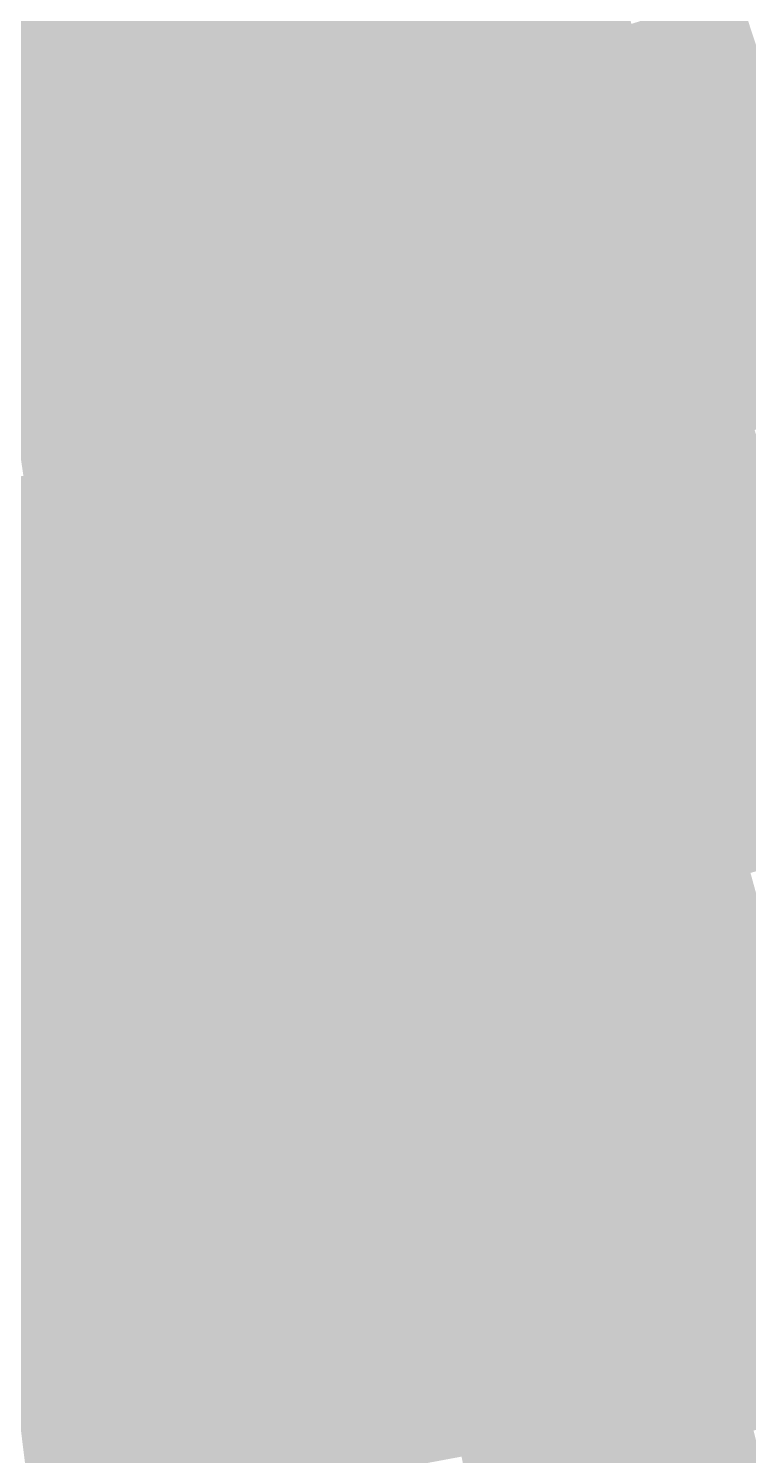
# Model space of a CAD drawing. Header units: inches. Extents: x -266 to 784, y -170 to 213.
# Drawn here: x 18.62 to 37.29, y -150.03 to -113.04 of the extents above; entities that cross this region are included whole.
import ezdxf

# ---------------------------------------------------------------- set-up
doc = ezdxf.new("R2010")
doc.units = ezdxf.units.IN
doc.header["$MEASUREMENT"] = 0

msp = doc.modelspace()

# ---------------------------------------------------------------- linework, layer by layer
at = {"color": 191, "true_color": 0xca74ea}
msp.add_solid([(27.942721, -111.553594), (28.185701, -112.523625), (25.196643, -112.205745), (25.415744, -113.181447)], dxfattribs=at)
at = {"color": 191, "true_color": 0xc876ee}
msp.add_solid([(22.240297, -111.809522), (22.435387, -112.790307), (19.489655, -112.321651), (19.660617, -113.306929)], dxfattribs=at)
at = {"color": 213, "true_color": 0xc972e5}
msp.add_solid([(30.93868, -111.798024), (31.205393, -112.7618), (28.185701, -112.523625), (28.428681, -113.493657)], dxfattribs=at)
at = {"color": 213, "true_color": 0xc870e1}
msp.add_solid([(33.963307, -111.962019), (34.253592, -112.91896), (31.205393, -112.7618), (31.472105, -113.725576)], dxfattribs=at)
at = {"color": 213, "true_color": 0xc66edd}
msp.add_solid([(37.014445, -112.044325), (37.328127, -112.993853), (34.253592, -112.91896), (34.543877, -113.8759)], dxfattribs=at)
at = {"color": 191, "true_color": 0xc576ee}
msp.add_solid([(19.489655, -112.321651), (19.660617, -113.306929), (16.727274, -112.766122), (16.874005, -113.755299)], dxfattribs=at)
at = {"color": 191, "true_color": 0xc774ea}
msp.add_solid([(25.196643, -112.205745), (25.415744, -113.181447), (22.435387, -112.790307), (22.630477, -113.771093)], dxfattribs=at)
at = {"color": 191, "true_color": 0xc474ea}
msp.add_solid([(22.435387, -112.790307), (22.630477, -113.771093), (19.660617, -113.306929), (19.831579, -114.292207)], dxfattribs=at)
at = {"color": 213, "true_color": 0xc672e5}
msp.add_solid([(28.185701, -112.523625), (28.428681, -113.493657), (25.415744, -113.181447), (25.634845, -114.157149)], dxfattribs=at)
at = {"color": 213, "true_color": 0xc570e1}
msp.add_solid([(31.205393, -112.7618), (31.472105, -113.725576), (28.428681, -113.493657), (28.671661, -114.463688)], dxfattribs=at)
at = {"color": 213, "true_color": 0xc372e5}
msp.add_solid([(25.415744, -113.181447), (25.634845, -114.157149), (22.630477, -113.771093), (22.825568, -114.751878)], dxfattribs=at)
at = {"color": 213, "true_color": 0xc46edd}
msp.add_solid([(34.253592, -112.91896), (34.543877, -113.8759), (31.472105, -113.725576), (31.738818, -114.689352)], dxfattribs=at)
at = {"color": 213, "true_color": 0xc26cd9}
msp.add_solid([(37.328127, -112.993853), (37.641809, -113.943382), (34.543877, -113.8759), (34.834161, -114.83284)], dxfattribs=at)
at = {"color": 191, "true_color": 0xc174ea}
msp.add_solid([(19.660617, -113.306929), (19.831579, -114.292207), (16.874005, -113.755299), (17.020735, -114.744475)], dxfattribs=at)
at = {"color": 213, "true_color": 0xc270e1}
msp.add_solid([(28.428681, -113.493657), (28.671661, -114.463688), (25.634845, -114.157149), (25.853946, -115.132851)], dxfattribs=at)
at = {"color": 191, "true_color": 0xc072e5}
msp.add_solid([(22.630477, -113.771093), (22.825568, -114.751878), (19.831579, -114.292207), (20.002541, -115.277484)], dxfattribs=at)
at = {"color": 213, "true_color": 0xc16edd}
msp.add_solid([(31.472105, -113.725576), (31.738818, -114.689352), (28.671661, -114.463688), (28.914641, -115.433719)], dxfattribs=at)
at = {"color": 213, "true_color": 0xc06cd9}
msp.add_solid([(34.543877, -113.8759), (34.834161, -114.83284), (31.738818, -114.689352), (32.005531, -115.653128)], dxfattribs=at)
at = {"color": 191, "true_color": 0xbe72e5}
msp.add_solid([(19.831579, -114.292207), (20.002541, -115.277484), (17.020735, -114.744475), (17.167465, -115.733652)], dxfattribs=at)
at = {"color": 213, "true_color": 0xc070e1}
msp.add_solid([(25.634845, -114.157149), (25.853946, -115.132851), (22.825568, -114.751878), (23.020658, -115.732663)], dxfattribs=at)
at = {"color": 203, "true_color": 0xbf6ad4}
msp.add_solid([(37.641809, -113.943382), (37.955491, -114.89291), (34.834161, -114.83284), (35.124446, -115.789781)], dxfattribs=at)
at = {"color": 203, "true_color": 0xbf6edd}
msp.add_solid([(28.671661, -114.463688), (28.914641, -115.433719), (25.853946, -115.132851), (26.073048, -116.108553)], dxfattribs=at)
at = {"color": 203, "true_color": 0xbd70e1}
msp.add_solid([(22.825568, -114.751878), (23.020658, -115.732663), (20.002541, -115.277484), (20.173503, -116.262762)], dxfattribs=at)
at = {"color": 203, "true_color": 0xbd6cd9}
msp.add_solid([(31.738818, -114.689352), (32.005531, -115.653128), (28.914641, -115.433719), (29.157622, -116.40375)], dxfattribs=at)
at = {"color": 203, "true_color": 0xbc6ad4}
msp.add_solid([(34.834161, -114.83284), (35.124446, -115.789781), (32.005531, -115.653128), (32.272244, -116.616904)], dxfattribs=at)
at = {"color": 203, "true_color": 0xbb68d0}
msp.add_solid([(37.955491, -114.89291), (38.269172, -115.842438), (35.124446, -115.789781), (35.414731, -116.746721)], dxfattribs=at)
at = {"color": 203, "true_color": 0xba70e1}
msp.add_solid([(20.002541, -115.277484), (20.173503, -116.262762), (17.167465, -115.733652), (17.314196, -116.722828)], dxfattribs=at)
at = {"color": 203, "true_color": 0xbc6edd}
msp.add_solid([(25.853946, -115.132851), (26.073048, -116.108553), (23.020658, -115.732663), (23.215748, -116.713448)], dxfattribs=at)
at = {"color": 203, "true_color": 0xb96edd}
msp.add_solid([(23.020658, -115.732663), (23.215748, -116.713448), (20.173503, -116.262762), (20.344465, -117.248039)], dxfattribs=at)
at = {"color": 203, "true_color": 0xbb6cd9}
msp.add_solid([(28.914641, -115.433719), (29.157622, -116.40375), (26.073048, -116.108553), (26.292149, -117.084256)], dxfattribs=at)
at = {"color": 203, "true_color": 0xba6ad4}
msp.add_solid([(32.005531, -115.653128), (32.272244, -116.616904), (29.157622, -116.40375), (29.400602, -117.373782)], dxfattribs=at)
at = {"color": 203, "true_color": 0xb86cd9}
msp.add_solid([(26.073048, -116.108553), (26.292149, -117.084256), (23.215748, -116.713448), (23.410839, -117.694234)], dxfattribs=at)
at = {"color": 203, "true_color": 0xb868d0}
msp.add_solid([(35.124446, -115.789781), (35.414731, -116.746721), (32.272244, -116.616904), (32.538956, -117.58068)], dxfattribs=at)
at = {"color": 203, "true_color": 0xb765cc}
msp.add_solid([(38.269172, -115.842438), (38.582854, -116.791966), (35.414731, -116.746721), (35.705015, -117.703661)], dxfattribs=at)
at = {"color": 203, "true_color": 0xb76edd}
msp.add_solid([(20.173503, -116.262762), (20.344465, -117.248039), (17.314196, -116.722828), (17.460926, -117.712005)], dxfattribs=at)
at = {"color": 203, "true_color": 0xb76ad4}
msp.add_solid([(29.157622, -116.40375), (29.400602, -117.373782), (26.292149, -117.084256), (26.51125, -118.059958)], dxfattribs=at)
at = {"color": 203, "true_color": 0xb66cd9}
msp.add_solid([(23.215748, -116.713448), (23.410839, -117.694234), (20.344465, -117.248039), (20.515427, -118.233317)], dxfattribs=at)
at = {"color": 203, "true_color": 0xb668d0}
msp.add_solid([(32.272244, -116.616904), (32.538956, -117.58068), (29.400602, -117.373782), (29.643582, -118.343813)], dxfattribs=at)
at = {"color": 203, "true_color": 0xb565cc}
msp.add_solid([(35.414731, -116.746721), (35.705015, -117.703661), (32.538956, -117.58068), (32.805669, -118.544456)], dxfattribs=at)
at = {"color": 203, "true_color": 0xb363c8}
msp.add_solid([(38.582854, -116.791966), (38.896536, -117.741494), (35.705015, -117.703661), (35.9953, -118.660602)], dxfattribs=at)
at = {"color": 203, "true_color": 0xb36cd9}
msp.add_solid([(20.344465, -117.248039), (20.515427, -118.233317), (17.460926, -117.712005), (17.607657, -118.701181)], dxfattribs=at)
at = {"color": 203, "true_color": 0xb56ad4}
msp.add_solid([(26.292149, -117.084256), (26.51125, -118.059958), (23.410839, -117.694234), (23.605929, -118.675019)], dxfattribs=at)
at = {"color": 203, "true_color": 0xb368d0}
msp.add_solid([(29.400602, -117.373782), (29.643582, -118.343813), (26.51125, -118.059958), (26.730351, -119.03566)], dxfattribs=at)
at = {"color": 203, "true_color": 0xb265cc}
msp.add_solid([(32.538956, -117.58068), (32.805669, -118.544456), (29.643582, -118.343813), (29.886562, -119.313844)], dxfattribs=at)
at = {"color": 203, "true_color": 0xb26ad4}
msp.add_solid([(23.410839, -117.694234), (23.605929, -118.675019), (20.515427, -118.233317), (20.686389, -119.218595)], dxfattribs=at)
at = {"color": 203, "true_color": 0xb163c8}
msp.add_solid([(35.705015, -117.703661), (35.9953, -118.660602), (32.805669, -118.544456), (33.072382, -119.508232)], dxfattribs=at)
at = {"color": 203, "true_color": 0xaf61c3}
msp.add_solid([(38.896536, -117.741494), (39.210218, -118.691023), (35.9953, -118.660602), (36.285585, -119.617542)], dxfattribs=at)
at = {"color": 203, "true_color": 0xb06ad4}
msp.add_solid([(20.515427, -118.233317), (20.686389, -119.218595), (17.607657, -118.701181), (17.754387, -119.690358)], dxfattribs=at)
at = {"color": 203, "true_color": 0xb168d0}
msp.add_solid([(26.51125, -118.059958), (26.730351, -119.03566), (23.605929, -118.675019), (23.801019, -119.655804)], dxfattribs=at)
at = {"color": 203, "true_color": 0xb065cc}
msp.add_solid([(29.643582, -118.343813), (29.886562, -119.313844), (26.730351, -119.03566), (26.949453, -120.011362)], dxfattribs=at)
at = {"color": 203, "true_color": 0xaf68d0}
msp.add_solid([(23.605929, -118.675019), (23.801019, -119.655804), (20.686389, -119.218595), (20.85735, -120.203872)], dxfattribs=at)
at = {"color": 203, "true_color": 0xae63c8}
msp.add_solid([(32.805669, -118.544456), (33.072382, -119.508232), (29.886562, -119.313844), (30.129542, -120.283875)], dxfattribs=at)
at = {"color": 203, "true_color": 0xad61c3}
msp.add_solid([(35.9953, -118.660602), (36.285585, -119.617542), (33.072382, -119.508232), (33.339095, -120.472008)], dxfattribs=at)
at = {"color": 203, "true_color": 0xab5fbf}
msp.add_solid([(39.210218, -118.691023), (39.523899, -119.640551), (36.285585, -119.617542), (36.575869, -120.574482)], dxfattribs=at)
at = {"color": 203, "true_color": 0xad65cc}
msp.add_solid([(26.730351, -119.03566), (26.949453, -120.011362), (23.801019, -119.655804), (23.99611, -120.636589)], dxfattribs=at)
at = {"color": 203, "true_color": 0xac68d0}
msp.add_solid([(20.686389, -119.218595), (20.85735, -120.203872), (17.754387, -119.690358), (17.901118, -120.679534)], dxfattribs=at)
at = {"color": 203, "true_color": 0xac63c8}
msp.add_solid([(29.886562, -119.313844), (30.129542, -120.283875), (26.949453, -120.011362), (27.168554, -120.987064)], dxfattribs=at)
at = {"color": 203, "true_color": 0xab65cc}
msp.add_solid([(23.801019, -119.655804), (23.99611, -120.636589), (20.85735, -120.203872), (21.028312, -121.18915)], dxfattribs=at)
at = {"color": 203, "true_color": 0xab61c3}
msp.add_solid([(33.072382, -119.508232), (33.339095, -120.472008), (30.129542, -120.283875), (30.372522, -121.253907)], dxfattribs=at)
at = {"color": 203, "true_color": 0xa95fbf}
msp.add_solid([(36.285585, -119.617542), (36.575869, -120.574482), (33.339095, -120.472008), (33.605807, -121.435784)], dxfattribs=at)
at = {"color": 203, "true_color": 0xa85dbb}
msp.add_solid([(39.523899, -119.640551), (39.837581, -120.590079), (36.575869, -120.574482), (36.866154, -121.531423)], dxfattribs=at)
at = {"color": 203, "true_color": 0xa965cc}
msp.add_solid([(20.85735, -120.203872), (21.028312, -121.18915), (17.901118, -120.679534), (18.047848, -121.668711)], dxfattribs=at)
at = {"color": 203, "true_color": 0xaa63c8}
msp.add_solid([(26.949453, -120.011362), (27.168554, -120.987064), (23.99611, -120.636589), (24.1912, -121.617375)], dxfattribs=at)
at = {"color": 203, "true_color": 0xa861c3}
msp.add_solid([(30.129542, -120.283875), (30.372522, -121.253907), (27.168554, -120.987064), (27.387655, -121.962766)], dxfattribs=at)
at = {"color": 203, "true_color": 0xa75fbf}
msp.add_solid([(33.339095, -120.472008), (33.605807, -121.435784), (30.372522, -121.253907), (30.615503, -122.223938)], dxfattribs=at)
at = {"color": 193, "true_color": 0xa55dbb}
msp.add_solid([(36.575869, -120.574482), (36.866154, -121.531423), (33.605807, -121.435784), (33.87252, -122.39956)], dxfattribs=at)
at = {"color": 203, "true_color": 0xa763c8}
msp.add_solid([(23.99611, -120.636589), (24.1912, -121.617375), (21.028312, -121.18915), (21.199274, -122.174428)], dxfattribs=at)
at = {"color": 193, "true_color": 0xa45bb6}
msp.add_solid([(39.837581, -120.590079), (40.151263, -121.539607), (36.866154, -121.531423), (37.156439, -122.488363)], dxfattribs=at)
at = {"color": 193, "true_color": 0xa563c8}
msp.add_solid([(21.028312, -121.18915), (21.199274, -122.174428), (18.047848, -121.668711), (18.194579, -122.657887)], dxfattribs=at)
at = {"color": 203, "true_color": 0xa661c3}
msp.add_solid([(27.168554, -120.987064), (27.387655, -121.962766), (24.1912, -121.617375), (24.38629, -122.59816)], dxfattribs=at)
at = {"color": 193, "true_color": 0xa55fbf}
msp.add_solid([(30.372522, -121.253907), (30.615503, -122.223938), (27.387655, -121.962766), (27.606756, -122.938468)], dxfattribs=at)
at = {"color": 193, "true_color": 0xa461c3}
msp.add_solid([(24.1912, -121.617375), (24.38629, -122.59816), (21.199274, -122.174428), (21.370236, -123.159705)], dxfattribs=at)
at = {"color": 193, "true_color": 0xa35dbb}
msp.add_solid([(33.605807, -121.435784), (33.87252, -122.39956), (30.615503, -122.223938), (30.858483, -123.193969)], dxfattribs=at)
at = {"color": 193, "true_color": 0xa25bb6}
msp.add_solid([(36.866154, -121.531423), (37.156439, -122.488363), (33.87252, -122.39956), (34.139233, -123.363336)], dxfattribs=at)
at = {"color": 215, "true_color": 0xa059b2}
msp.add_solid([(40.151263, -121.539607), (40.464944, -122.489135), (37.156439, -122.488363), (37.446723, -123.445303)], dxfattribs=at)
at = {"color": 193, "true_color": 0xa35fbf}
msp.add_solid([(27.387655, -121.962766), (27.606756, -122.938468), (24.38629, -122.59816), (24.581381, -123.578945)], dxfattribs=at)
at = {"color": 193, "true_color": 0xa261c3}
msp.add_solid([(21.199274, -122.174428), (21.370236, -123.159705), (18.194579, -122.657887), (18.341309, -123.647064)], dxfattribs=at)
at = {"color": 193, "true_color": 0xa15dbb}
msp.add_solid([(30.615503, -122.223938), (30.858483, -123.193969), (27.606756, -122.938468), (27.825857, -123.914171)], dxfattribs=at)
at = {"color": 193, "true_color": 0xa05bb6}
msp.add_solid([(33.87252, -122.39956), (34.139233, -123.363336), (30.858483, -123.193969), (31.101463, -124.164)], dxfattribs=at)
at = {"color": 193, "true_color": 0xa05fbf}
msp.add_solid([(24.38629, -122.59816), (24.581381, -123.578945), (21.370236, -123.159705), (21.541198, -124.144983)], dxfattribs=at)
at = {"color": 215, "true_color": 0x9e59b2}
msp.add_solid([(37.156439, -122.488363), (37.446723, -123.445303), (34.139233, -123.363336), (34.405946, -124.327112)], dxfattribs=at)
at = {"color": 193, "true_color": 0x9e5fbf}
msp.add_solid([(21.370236, -123.159705), (21.541198, -124.144983), (18.341309, -123.647064), (18.48804, -124.63624)], dxfattribs=at)
at = {"color": 193, "true_color": 0x9f5dbb}
msp.add_solid([(27.606756, -122.938468), (27.825857, -123.914171), (24.581381, -123.578945), (24.776471, -124.559731)], dxfattribs=at)
at = {"color": 193, "true_color": 0x9d5bb6}
msp.add_solid([(30.858483, -123.193969), (31.101463, -124.164), (27.825857, -123.914171), (28.044959, -124.889873)], dxfattribs=at)
at = {"color": 215, "true_color": 0x9c59b2}
msp.add_solid([(34.139233, -123.363336), (34.405946, -124.327112), (31.101463, -124.164), (31.344443, -125.134032)], dxfattribs=at)
at = {"color": 215, "true_color": 0x9a56ae}
msp.add_solid([(37.446723, -123.445303), (37.737008, -124.402244), (34.405946, -124.327112), (34.672658, -125.290889)], dxfattribs=at)
at = {"color": 193, "true_color": 0x9d5dbb}
msp.add_solid([(24.581381, -123.578945), (24.776471, -124.559731), (21.541198, -124.144983), (21.71216, -125.130261)], dxfattribs=at)
at = {"color": 193, "true_color": 0x9b5bb6}
msp.add_solid([(27.825857, -123.914171), (28.044959, -124.889873), (24.776471, -124.559731), (24.971561, -125.540516)], dxfattribs=at)
at = {"color": 193, "true_color": 0x9a5dbb}
msp.add_solid([(21.541198, -124.144983), (21.71216, -125.130261), (18.48804, -124.63624), (18.63477, -125.625417)], dxfattribs=at)
at = {"color": 215, "true_color": 0x9a59b2}
msp.add_solid([(31.101463, -124.164), (31.344443, -125.134032), (28.044959, -124.889873), (28.26406, -125.865575)], dxfattribs=at)
at = {"color": 193, "true_color": 0x985dbb}
msp.add_solid([(18.48804, -124.63624), (18.63477, -125.625417), (15.423745, -125.052421), (15.546156, -126.044901)], dxfattribs=at)
at = {"color": 193, "true_color": 0x995bb6}
msp.add_solid([(24.776471, -124.559731), (24.971561, -125.540516), (21.71216, -125.130261), (21.883122, -126.115538)], dxfattribs=at)
at = {"color": 215, "true_color": 0x9856ae}
msp.add_solid([(34.405946, -124.327112), (34.672658, -125.290889), (31.344443, -125.134032), (31.587423, -126.104063)], dxfattribs=at)
at = {"color": 215, "true_color": 0x9654aa}
msp.add_solid([(37.737008, -124.402244), (38.027293, -125.359184), (34.672658, -125.290889), (34.939371, -126.254665)], dxfattribs=at)
at = {"color": 215, "true_color": 0x9859b2}
msp.add_solid([(28.044959, -124.889873), (28.26406, -125.865575), (24.971561, -125.540516), (25.166652, -126.521301)], dxfattribs=at)
at = {"color": 193, "true_color": 0x975bb6}
msp.add_solid([(21.71216, -125.130261), (21.883122, -126.115538), (18.63477, -125.625417), (18.781501, -126.614593)], dxfattribs=at)
at = {"color": 215, "true_color": 0x9656ae}
msp.add_solid([(31.344443, -125.134032), (31.587423, -126.104063), (28.26406, -125.865575), (28.483161, -126.841277)], dxfattribs=at)
at = {"color": 215, "true_color": 0x9454aa}
msp.add_solid([(34.672658, -125.290889), (34.939371, -126.254665), (31.587423, -126.104063), (31.830404, -127.074094)], dxfattribs=at)
at = {"color": 215, "true_color": 0x9352a5}
msp.add_solid([(38.027293, -125.359184), (38.317577, -126.316124), (34.939371, -126.254665), (35.206084, -127.218441)], dxfattribs=at)
at = {"color": 193, "true_color": 0x955bb6}
msp.add_solid([(18.63477, -125.625417), (18.781501, -126.614593), (15.546156, -126.044901), (15.668566, -127.03738)], dxfattribs=at)
at = {"color": 215, "true_color": 0x9559b2}
msp.add_solid([(24.971561, -125.540516), (25.166652, -126.521301), (21.883122, -126.115538), (22.054084, -127.100816)], dxfattribs=at)
at = {"color": 215, "true_color": 0x9359b2}
msp.add_solid([(21.883122, -126.115538), (22.054084, -127.100816), (18.781501, -126.614593), (18.928231, -127.60377)], dxfattribs=at)
at = {"color": 215, "true_color": 0x9456ae}
msp.add_solid([(28.26406, -125.865575), (28.483161, -126.841277), (25.166652, -126.521301), (25.361742, -127.502086)], dxfattribs=at)
at = {"color": 215, "true_color": 0x9254aa}
msp.add_solid([(31.587423, -126.104063), (31.830404, -127.074094), (28.483161, -126.841277), (28.702262, -127.816979)], dxfattribs=at)
at = {"color": 215, "true_color": 0x9152a5}
msp.add_solid([(34.939371, -126.254665), (35.206084, -127.218441), (31.830404, -127.074094), (32.073384, -128.044125)], dxfattribs=at)
at = {"color": 205, "true_color": 0x8f50a1}
msp.add_solid([(38.317577, -126.316124), (38.607862, -127.273065), (35.206084, -127.218441), (35.472797, -128.182217)], dxfattribs=at)
at = {"color": 215, "true_color": 0x9159b2}
msp.add_solid([(18.781501, -126.614593), (18.928231, -127.60377), (15.668566, -127.03738), (15.790977, -128.02986)], dxfattribs=at)
at = {"color": 215, "true_color": 0x9256ae}
msp.add_solid([(25.166652, -126.521301), (25.361742, -127.502086), (22.054084, -127.100816), (22.225046, -128.086094)], dxfattribs=at)
at = {"color": 215, "true_color": 0x9054aa}
msp.add_solid([(28.483161, -126.841277), (28.702262, -127.816979), (25.361742, -127.502086), (25.556832, -128.482872)], dxfattribs=at)
at = {"color": 215, "true_color": 0x9056ae}
msp.add_solid([(22.054084, -127.100816), (22.225046, -128.086094), (18.928231, -127.60377), (19.074962, -128.592946)], dxfattribs=at)
at = {"color": 205, "true_color": 0x8f52a5}
msp.add_solid([(31.830404, -127.074094), (32.073384, -128.044125), (28.702262, -127.816979), (28.921364, -128.792681)], dxfattribs=at)
at = {"color": 205, "true_color": 0x8d50a1}
msp.add_solid([(35.206084, -127.218441), (35.472797, -128.182217), (32.073384, -128.044125), (32.316364, -129.014157)], dxfattribs=at)
at = {"color": 205, "true_color": 0x8e56ae}
msp.add_solid([(18.928231, -127.60377), (19.074962, -128.592946), (15.790977, -128.02986), (15.913388, -129.02234)], dxfattribs=at)
at = {"color": 205, "true_color": 0x8e54aa}
msp.add_solid([(25.361742, -127.502086), (25.556832, -128.482872), (22.225046, -128.086094), (22.396007, -129.071371)], dxfattribs=at)
at = {"color": 205, "true_color": 0x8b4e9d}
msp.add_solid([(38.607862, -127.273065), (38.898147, -128.230005), (35.472797, -128.182217), (35.739509, -129.145993)], dxfattribs=at)
at = {"color": 205, "true_color": 0x8d52a5}
msp.add_solid([(28.702262, -127.816979), (28.921364, -128.792681), (25.556832, -128.482872), (25.751922, -129.463657)], dxfattribs=at)
at = {"color": 205, "true_color": 0x8c54aa}
msp.add_solid([(22.225046, -128.086094), (22.396007, -129.071371), (19.074962, -128.592946), (19.221692, -129.582123)], dxfattribs=at)
at = {"color": 205, "true_color": 0x8b50a1}
msp.add_solid([(32.073384, -128.044125), (32.316364, -129.014157), (28.921364, -128.792681), (29.140465, -129.768383)], dxfattribs=at)
at = {"color": 205, "true_color": 0x894e9d}
msp.add_solid([(35.472797, -128.182217), (35.739509, -129.145993), (32.316364, -129.014157), (32.559344, -129.984188)], dxfattribs=at)
at = {"color": 205, "true_color": 0x874c99}
msp.add_solid([(38.898147, -128.230005), (39.188431, -129.186945), (35.739509, -129.145993), (36.006222, -130.109769)], dxfattribs=at)
at = {"color": 205, "true_color": 0x8a54aa}
msp.add_solid([(19.074962, -128.592946), (19.221692, -129.582123), (15.913388, -129.02234), (16.035798, -130.014819)], dxfattribs=at)
at = {"color": 205, "true_color": 0x8b52a5}
msp.add_solid([(25.556832, -128.482872), (25.751922, -129.463657), (22.396007, -129.071371), (22.566969, -130.056649)], dxfattribs=at)
at = {"color": 205, "true_color": 0x8952a5}
msp.add_solid([(22.396007, -129.071371), (22.566969, -130.056649), (19.221692, -129.582123), (19.368423, -130.571299)], dxfattribs=at)
at = {"color": 205, "true_color": 0x8950a1}
msp.add_solid([(28.921364, -128.792681), (29.140465, -129.768383), (25.751922, -129.463657), (25.947013, -130.444442)], dxfattribs=at)
at = {"color": 205, "true_color": 0x874e9d}
msp.add_solid([(32.316364, -129.014157), (32.559344, -129.984188), (29.140465, -129.768383), (29.359566, -130.744085)], dxfattribs=at)
at = {"color": 205, "true_color": 0x8750a1}
msp.add_solid([(25.751922, -129.463657), (25.947013, -130.444442), (22.566969, -130.056649), (22.737931, -131.041926)], dxfattribs=at)
at = {"color": 205, "true_color": 0x854c99}
msp.add_solid([(35.739509, -129.145993), (36.006222, -130.109769), (32.559344, -129.984188), (32.802324, -130.954219)], dxfattribs=at)
at = {"color": 205, "true_color": 0x834a94}
msp.add_solid([(39.188431, -129.186945), (39.478716, -130.143886), (36.006222, -130.109769), (36.272935, -131.073545)], dxfattribs=at)
at = {"color": 205, "true_color": 0x8752a5}
msp.add_solid([(19.221692, -129.582123), (19.368423, -130.571299), (16.035798, -130.014819), (16.158209, -131.007299)], dxfattribs=at)
at = {"color": 205, "true_color": 0x854e9d}
msp.add_solid([(29.140465, -129.768383), (29.359566, -130.744085), (25.947013, -130.444442), (26.142103, -131.425228)], dxfattribs=at)
at = {"color": 205, "true_color": 0x8550a1}
msp.add_solid([(22.566969, -130.056649), (22.737931, -131.041926), (19.368423, -130.571299), (19.515153, -131.560476)], dxfattribs=at)
at = {"color": 205, "true_color": 0x844c99}
msp.add_solid([(32.559344, -129.984188), (32.802324, -130.954219), (29.359566, -130.744085), (29.578667, -131.719788)], dxfattribs=at)
at = {"color": 205, "true_color": 0x824a94}
msp.add_solid([(36.006222, -130.109769), (36.272935, -131.073545), (32.802324, -130.954219), (33.045304, -131.92425)], dxfattribs=at)
at = {"color": 205, "true_color": 0x804890}
msp.add_solid([(39.478716, -130.143886), (39.769001, -131.100826), (36.272935, -131.073545), (36.539648, -132.037321)], dxfattribs=at)
at = {"color": 205, "true_color": 0x8350a1}
msp.add_solid([(19.368423, -130.571299), (19.515153, -131.560476), (16.158209, -131.007299), (16.28062, -131.999778)], dxfattribs=at)
at = {"color": 205, "true_color": 0x844e9d}
msp.add_solid([(25.947013, -130.444442), (26.142103, -131.425228), (22.737931, -131.041926), (22.908893, -132.027204)], dxfattribs=at)
at = {"color": 205, "true_color": 0x824c99}
msp.add_solid([(29.359566, -130.744085), (29.578667, -131.719788), (26.142103, -131.425228), (26.337193, -132.406013)], dxfattribs=at)
at = {"color": 205, "true_color": 0x824e9d}
msp.add_solid([(22.737931, -131.041926), (22.908893, -132.027204), (19.515153, -131.560476), (19.661884, -132.549652)], dxfattribs=at)
at = {"color": 205, "true_color": 0x804a94}
msp.add_solid([(32.802324, -130.954219), (33.045304, -131.92425), (29.578667, -131.719788), (29.797769, -132.69549)], dxfattribs=at)
at = {"color": 205, "true_color": 0x7e4890}
msp.add_solid([(36.272935, -131.073545), (36.539648, -132.037321), (33.045304, -131.92425), (33.288285, -132.894282)], dxfattribs=at)
at = {"color": 217, "true_color": 0x7c458c}
msp.add_solid([(39.769001, -131.100826), (40.059285, -132.057766), (36.539648, -132.037321), (36.806361, -133.001097)], dxfattribs=at)
at = {"color": 205, "true_color": 0x804e9d}
msp.add_solid([(19.515153, -131.560476), (19.661884, -132.549652), (16.28062, -131.999778), (16.40303, -132.992258)], dxfattribs=at)
at = {"color": 205, "true_color": 0x804c99}
msp.add_solid([(26.142103, -131.425228), (26.337193, -132.406013), (22.908893, -132.027204), (23.079855, -133.012482)], dxfattribs=at)
at = {"color": 205, "true_color": 0x7e4c99}
msp.add_solid([(22.908893, -132.027204), (23.079855, -133.012482), (19.661884, -132.549652), (19.808614, -133.538829)], dxfattribs=at)
at = {"color": 205, "true_color": 0x7e4a94}
msp.add_solid([(29.578667, -131.719788), (29.797769, -132.69549), (26.337193, -132.406013), (26.532284, -133.386798)], dxfattribs=at)
at = {"color": 205, "true_color": 0x7c4890}
msp.add_solid([(33.045304, -131.92425), (33.288285, -132.894282), (29.797769, -132.69549), (30.01687, -133.671192)], dxfattribs=at)
at = {"color": 217, "true_color": 0x7a458c}
msp.add_solid([(36.539648, -132.037321), (36.806361, -133.001097), (33.288285, -132.894282), (33.531265, -133.864313)], dxfattribs=at)
at = {"color": 205, "true_color": 0x7c4a94}
msp.add_solid([(26.337193, -132.406013), (26.532284, -133.386798), (23.079855, -133.012482), (23.250817, -133.997759)], dxfattribs=at)
at = {"color": 217, "true_color": 0x784388}
msp.add_solid([(40.059285, -132.057766), (40.34957, -133.014707), (36.806361, -133.001097), (37.073073, -133.964873)], dxfattribs=at)
at = {"color": 205, "true_color": 0x7c4c99}
msp.add_solid([(19.661884, -132.549652), (19.808614, -133.538829), (16.40303, -132.992258), (16.525441, -133.984737)], dxfattribs=at)
at = {"color": 195, "true_color": 0x7b4890}
msp.add_solid([(29.797769, -132.69549), (30.01687, -133.671192), (26.532284, -133.386798), (26.727374, -134.367583)], dxfattribs=at)
at = {"color": 195, "true_color": 0x7b4a94}
msp.add_solid([(23.079855, -133.012482), (23.250817, -133.997759), (19.808614, -133.538829), (19.955345, -134.528005)], dxfattribs=at)
at = {"color": 217, "true_color": 0x79458c}
msp.add_solid([(33.288285, -132.894282), (33.531265, -133.864313), (30.01687, -133.671192), (30.235971, -134.646894)], dxfattribs=at)
at = {"color": 207, "true_color": 0x764388}
msp.add_solid([(36.806361, -133.001097), (37.073073, -133.964873), (33.531265, -133.864313), (33.774245, -134.834344)], dxfattribs=at)
at = {"color": 207, "true_color": 0x744183}
msp.add_solid([(40.34957, -133.014707), (40.639855, -133.971647), (37.073073, -133.964873), (37.339786, -134.928649)], dxfattribs=at)
at = {"color": 195, "true_color": 0x794890}
msp.add_solid([(26.532284, -133.386798), (26.727374, -134.367583), (23.250817, -133.997759), (23.421779, -134.983037)], dxfattribs=at)
at = {"color": 195, "true_color": 0x794a94}
msp.add_solid([(19.808614, -133.538829), (19.955345, -134.528005), (16.525441, -133.984737), (16.647852, -134.977217)], dxfattribs=at)
at = {"color": 195, "true_color": 0x77458c}
msp.add_solid([(30.01687, -133.671192), (30.235971, -134.646894), (26.727374, -134.367583), (26.922464, -135.348369)], dxfattribs=at)
at = {"color": 207, "true_color": 0x754388}
msp.add_solid([(33.531265, -133.864313), (33.774245, -134.834344), (30.235971, -134.646894), (30.455072, -135.622596)], dxfattribs=at)
at = {"color": 195, "true_color": 0x774890}
msp.add_solid([(23.250817, -133.997759), (23.421779, -134.983037), (19.955345, -134.528005), (20.102075, -135.517182)], dxfattribs=at)
at = {"color": 207, "true_color": 0x734183}
msp.add_solid([(37.073073, -133.964873), (37.339786, -134.928649), (33.774245, -134.834344), (34.017225, -135.804375)], dxfattribs=at)
at = {"color": 195, "true_color": 0x754890}
msp.add_solid([(19.955345, -134.528005), (20.102075, -135.517182), (16.647852, -134.977217), (16.770262, -135.969696)], dxfattribs=at)
at = {"color": 195, "true_color": 0x75458c}
msp.add_solid([(26.727374, -134.367583), (26.922464, -135.348369), (23.421779, -134.983037), (23.592741, -135.968315)], dxfattribs=at)
at = {"color": 195, "true_color": 0x74458c}
msp.add_solid([(23.421779, -134.983037), (23.592741, -135.968315), (20.102075, -135.517182), (20.248805, -136.506358)], dxfattribs=at)
at = {"color": 207, "true_color": 0x734388}
msp.add_solid([(30.235971, -134.646894), (30.455072, -135.622596), (26.922464, -135.348369), (27.117555, -136.329154)], dxfattribs=at)
at = {"color": 207, "true_color": 0x714183}
msp.add_solid([(33.774245, -134.834344), (34.017225, -135.804375), (30.455072, -135.622596), (30.674174, -136.598298)], dxfattribs=at)
at = {"color": 207, "true_color": 0x6f3f7f}
msp.add_solid([(37.339786, -134.928649), (37.606499, -135.892425), (34.017225, -135.804375), (34.260205, -136.774407)], dxfattribs=at)
at = {"color": 207, "true_color": 0x724388}
msp.add_solid([(26.922464, -135.348369), (27.117555, -136.329154), (23.592741, -135.968315), (23.763703, -136.953592)], dxfattribs=at)
at = {"color": 207, "true_color": 0x72458c}
msp.add_solid([(20.102075, -135.517182), (20.248805, -136.506358), (16.770262, -135.969696), (16.892673, -136.962176)], dxfattribs=at)
at = {"color": 207, "true_color": 0x704183}
msp.add_solid([(30.455072, -135.622596), (30.674174, -136.598298), (27.117555, -136.329154), (27.312645, -137.309939)], dxfattribs=at)
at = {"color": 207, "true_color": 0x704388}
msp.add_solid([(23.592741, -135.968315), (23.763703, -136.953592), (20.248805, -136.506358), (20.395536, -137.495535)], dxfattribs=at)
at = {"color": 207, "true_color": 0x6d3f7f}
msp.add_solid([(34.017225, -135.804375), (34.260205, -136.774407), (30.674174, -136.598298), (30.893275, -137.574)], dxfattribs=at)
at = {"color": 207, "true_color": 0x6b3d7b}
msp.add_solid([(37.606499, -135.892425), (37.873212, -136.856201), (34.260205, -136.774407), (34.503186, -137.744438)], dxfattribs=at)
at = {"color": 207, "true_color": 0x6e4183}
msp.add_solid([(27.117555, -136.329154), (27.312645, -137.309939), (23.763703, -136.953592), (23.934664, -137.93887)], dxfattribs=at)
at = {"color": 207, "true_color": 0x6e4388}
msp.add_solid([(20.248805, -136.506358), (20.395536, -137.495535), (16.892673, -136.962176), (17.015084, -137.954655)], dxfattribs=at)
at = {"color": 207, "true_color": 0x6c3f7f}
msp.add_solid([(30.674174, -136.598298), (30.893275, -137.574), (27.312645, -137.309939), (27.507735, -138.290725)], dxfattribs=at)
at = {"color": 207, "true_color": 0x6a3d7b}
msp.add_solid([(34.260205, -136.774407), (34.503186, -137.744438), (30.893275, -137.574), (31.112376, -138.549702)], dxfattribs=at)
at = {"color": 207, "true_color": 0x683b76}
msp.add_solid([(37.873212, -136.856201), (38.139924, -137.819977), (34.503186, -137.744438), (34.746166, -138.714469)], dxfattribs=at)
at = {"color": 207, "true_color": 0x6d4183}
msp.add_solid([(23.763703, -136.953592), (23.934664, -137.93887), (20.395536, -137.495535), (20.542266, -138.484711)], dxfattribs=at)
at = {"color": 207, "true_color": 0x6b4183}
msp.add_solid([(20.395536, -137.495535), (20.542266, -138.484711), (17.015084, -137.954655), (17.137495, -138.947135)], dxfattribs=at)
at = {"color": 207, "true_color": 0x6a3f7f}
msp.add_solid([(27.312645, -137.309939), (27.507735, -138.290725), (23.934664, -137.93887), (24.105626, -138.924148)], dxfattribs=at)
at = {"color": 207, "true_color": 0x683d7b}
msp.add_solid([(30.893275, -137.574), (31.112376, -138.549702), (27.507735, -138.290725), (27.702826, -139.27151)], dxfattribs=at)
at = {"color": 207, "true_color": 0x693f7f}
msp.add_solid([(23.934664, -137.93887), (24.105626, -138.924148), (20.542266, -138.484711), (20.688997, -139.473888)], dxfattribs=at)
at = {"color": 197, "true_color": 0x663b76}
msp.add_solid([(34.503186, -137.744438), (34.746166, -138.714469), (31.112376, -138.549702), (31.331477, -139.525405)], dxfattribs=at)
at = {"color": 197, "true_color": 0x643972}
msp.add_solid([(38.139924, -137.819977), (38.406637, -138.783753), (34.746166, -138.714469), (34.989146, -139.6845)], dxfattribs=at)
at = {"color": 197, "true_color": 0x673d7b}
msp.add_solid([(27.507735, -138.290725), (27.702826, -139.27151), (24.105626, -138.924148), (24.276588, -139.909425)], dxfattribs=at)
at = {"color": 207, "true_color": 0x683f7f}
msp.add_solid([(20.542266, -138.484711), (20.688997, -139.473888), (17.137495, -138.947135), (17.259905, -139.939614)], dxfattribs=at)
at = {"color": 197, "true_color": 0x653b76}
msp.add_solid([(31.112376, -138.549702), (31.331477, -139.525405), (27.702826, -139.27151), (27.897916, -140.252295)], dxfattribs=at)
at = {"color": 197, "true_color": 0x653d7b}
msp.add_solid([(24.105626, -138.924148), (24.276588, -139.909425), (20.688997, -139.473888), (20.835727, -140.463064)], dxfattribs=at)
at = {"color": 197, "true_color": 0x623972}
msp.add_solid([(34.746166, -138.714469), (34.989146, -139.6845), (31.331477, -139.525405), (31.550579, -140.501107)], dxfattribs=at)
at = {"color": 197, "true_color": 0x60366e}
msp.add_solid([(38.406637, -138.783753), (38.67335, -139.74753), (34.989146, -139.6845), (35.232126, -140.654532)], dxfattribs=at)
at = {"color": 197, "true_color": 0x633b76}
msp.add_solid([(27.702826, -139.27151), (27.897916, -140.252295), (24.276588, -139.909425), (24.44755, -140.894703)], dxfattribs=at)
at = {"color": 197, "true_color": 0x643d7b}
msp.add_solid([(20.688997, -139.473888), (20.835727, -140.463064), (17.259905, -139.939614), (17.382316, -140.932094)], dxfattribs=at)
at = {"color": 197, "true_color": 0x613972}
msp.add_solid([(31.331477, -139.525405), (31.550579, -140.501107), (27.897916, -140.252295), (28.093006, -141.23308)], dxfattribs=at)
at = {"color": 197, "true_color": 0x5f366e}
msp.add_solid([(34.989146, -139.6845), (35.232126, -140.654532), (31.550579, -140.501107), (31.76968, -141.476809)], dxfattribs=at)
at = {"color": 197, "true_color": 0x5c346a}
msp.add_solid([(38.67335, -139.74753), (38.940063, -140.711306), (35.232126, -140.654532), (35.475106, -141.624563)], dxfattribs=at)
at = {"color": 197, "true_color": 0x623b76}
msp.add_solid([(24.276588, -139.909425), (24.44755, -140.894703), (20.835727, -140.463064), (20.982458, -141.452241)], dxfattribs=at)
at = {"color": 197, "true_color": 0x613b76}
msp.add_solid([(20.835727, -140.463064), (20.982458, -141.452241), (17.382316, -140.932094), (17.504727, -141.924573)], dxfattribs=at)
at = {"color": 197, "true_color": 0x603972}
msp.add_solid([(27.897916, -140.252295), (28.093006, -141.23308), (24.44755, -140.894703), (24.618512, -141.879981)], dxfattribs=at)
at = {"color": 197, "true_color": 0x5d366e}
msp.add_solid([(31.550579, -140.501107), (31.76968, -141.476809), (28.093006, -141.23308), (28.288097, -142.213866)], dxfattribs=at)
at = {"color": 197, "true_color": 0x5e3972}
msp.add_solid([(24.44755, -140.894703), (24.618512, -141.879981), (20.982458, -141.452241), (21.129188, -142.441417)], dxfattribs=at)
at = {"color": 197, "true_color": 0x5b346a}
msp.add_solid([(35.232126, -140.654532), (35.475106, -141.624563), (31.76968, -141.476809), (31.988781, -142.452511)], dxfattribs=at)
at = {"color": 197, "true_color": 0x593265}
msp.add_solid([(38.940063, -140.711306), (39.206775, -141.675082), (35.475106, -141.624563), (35.718086, -142.594594)], dxfattribs=at)
at = {"color": 197, "true_color": 0x5c366e}
msp.add_solid([(28.093006, -141.23308), (28.288097, -142.213866), (24.618512, -141.879981), (24.789474, -142.865258)], dxfattribs=at)
at = {"color": 197, "true_color": 0x5d3972}
msp.add_solid([(20.982458, -141.452241), (21.129188, -142.441417), (17.504727, -141.924573), (17.627137, -142.917053)], dxfattribs=at)
at = {"color": 197, "true_color": 0x5a346a}
msp.add_solid([(31.76968, -141.476809), (31.988781, -142.452511), (28.288097, -142.213866), (28.483187, -143.194651)], dxfattribs=at)
at = {"color": 219, "true_color": 0x573265}
msp.add_solid([(35.475106, -141.624563), (35.718086, -142.594594), (31.988781, -142.452511), (32.207882, -143.428213)], dxfattribs=at)
at = {"color": 197, "true_color": 0x5b366e}
msp.add_solid([(24.618512, -141.879981), (24.789474, -142.865258), (21.129188, -142.441417), (21.275919, -143.430594)], dxfattribs=at)
at = {"color": 219, "true_color": 0x553061}
msp.add_solid([(39.206775, -141.675082), (39.473488, -142.638858), (35.718086, -142.594594), (35.961067, -143.564625)], dxfattribs=at)
at = {"color": 197, "true_color": 0x59346a}
msp.add_solid([(28.288097, -142.213866), (28.483187, -143.194651), (24.789474, -142.865258), (24.960436, -143.850536)], dxfattribs=at)
at = {"color": 197, "true_color": 0x5a366e}
msp.add_solid([(21.129188, -142.441417), (21.275919, -143.430594), (17.627137, -142.917053), (17.749548, -143.909533)], dxfattribs=at)
at = {"color": 219, "true_color": 0x563265}
msp.add_solid([(31.988781, -142.452511), (32.207882, -143.428213), (28.483187, -143.194651), (28.678277, -144.175436)], dxfattribs=at)
at = {"color": 219, "true_color": 0x543061}
msp.add_solid([(35.718086, -142.594594), (35.961067, -143.564625), (32.207882, -143.428213), (32.426984, -144.403915)], dxfattribs=at)
at = {"color": 219, "true_color": 0x512e5d}
msp.add_solid([(39.473488, -142.638858), (39.740201, -143.602634), (35.961067, -143.564625), (36.204047, -144.534657)], dxfattribs=at)
at = {"color": 187, "true_color": 0x57346a}
msp.add_solid([(24.789474, -142.865258), (24.960436, -143.850536), (21.275919, -143.430594), (21.422649, -144.41977)], dxfattribs=at)
at = {"color": 187, "true_color": 0x56346a}
msp.add_solid([(21.275919, -143.430594), (21.422649, -144.41977), (17.749548, -143.909533), (17.871959, -144.902012)], dxfattribs=at)
at = {"color": 219, "true_color": 0x553265}
msp.add_solid([(28.483187, -143.194651), (28.678277, -144.175436), (24.960436, -143.850536), (25.131398, -144.835813)], dxfattribs=at)
at = {"color": 219, "true_color": 0x533061}
msp.add_solid([(32.207882, -143.428213), (32.426984, -144.403915), (28.678277, -144.175436), (28.873368, -145.156222)], dxfattribs=at)
at = {"color": 219, "true_color": 0x543265}
msp.add_solid([(24.960436, -143.850536), (25.131398, -144.835813), (21.422649, -144.41977), (21.56938, -145.408947)], dxfattribs=at)
at = {"color": 219, "true_color": 0x502e5d}
msp.add_solid([(35.961067, -143.564625), (36.204047, -144.534657), (32.426984, -144.403915), (32.646085, -145.379617)], dxfattribs=at)
at = {"color": 219, "true_color": 0x4d2c59}
msp.add_solid([(39.740201, -143.602634), (40.006914, -144.56641), (36.204047, -144.534657), (36.447027, -145.504688)], dxfattribs=at)
at = {"color": 219, "true_color": 0x513061}
msp.add_solid([(28.678277, -144.175436), (28.873368, -145.156222), (25.131398, -144.835813), (25.30236, -145.821091)], dxfattribs=at)
at = {"color": 219, "true_color": 0x533265}
msp.add_solid([(21.422649, -144.41977), (21.56938, -145.408947), (17.871959, -144.902012), (17.994369, -145.894492)], dxfattribs=at)
at = {"color": 219, "true_color": 0x4f2e5d}
msp.add_solid([(32.426984, -144.403915), (32.646085, -145.379617), (28.873368, -145.156222), (29.068458, -146.137007)], dxfattribs=at)
at = {"color": 219, "true_color": 0x4c2c59}
msp.add_solid([(36.204047, -144.534657), (36.447027, -145.504688), (32.646085, -145.379617), (32.865186, -146.35532)], dxfattribs=at)
at = {"color": 219, "true_color": 0x4a2a54}
msp.add_solid([(40.006914, -144.56641), (40.273626, -145.530186), (36.447027, -145.504688), (36.690007, -146.474719)], dxfattribs=at)
at = {"color": 219, "true_color": 0x503061}
msp.add_solid([(25.131398, -144.835813), (25.30236, -145.821091), (21.56938, -145.408947), (21.71611, -146.398123)], dxfattribs=at)
at = {"color": 219, "true_color": 0x4e2e5d}
msp.add_solid([(28.873368, -145.156222), (29.068458, -146.137007), (25.30236, -145.821091), (25.473321, -146.806369)], dxfattribs=at)
at = {"color": 219, "true_color": 0x4f3061}
msp.add_solid([(21.56938, -145.408947), (21.71611, -146.398123), (17.994369, -145.894492), (18.11678, -146.886971)], dxfattribs=at)
at = {"color": 219, "true_color": 0x4b2c59}
msp.add_solid([(32.646085, -145.379617), (32.865186, -146.35532), (29.068458, -146.137007), (29.263548, -147.117792)], dxfattribs=at)
at = {"color": 219, "true_color": 0x492a54}
msp.add_solid([(36.447027, -145.504688), (36.690007, -146.474719), (32.865186, -146.35532), (33.084287, -147.331022)], dxfattribs=at)
at = {"color": 209, "true_color": 0x462850}
msp.add_solid([(40.273626, -145.530186), (40.540339, -146.493962), (36.690007, -146.474719), (36.932987, -147.44475)], dxfattribs=at)
at = {"color": 219, "true_color": 0x4d2e5d}
msp.add_solid([(25.30236, -145.821091), (25.473321, -146.806369), (21.71611, -146.398123), (21.862841, -147.3873)], dxfattribs=at)
at = {"color": 219, "true_color": 0x4c2e5d}
msp.add_solid([(21.71611, -146.398123), (21.862841, -147.3873), (18.11678, -146.886971), (18.239191, -147.879451)], dxfattribs=at)
at = {"color": 219, "true_color": 0x4a2c59}
msp.add_solid([(29.068458, -146.137007), (29.263548, -147.117792), (25.473321, -146.806369), (25.644283, -147.791646)], dxfattribs=at)
at = {"color": 219, "true_color": 0x482a54}
msp.add_solid([(32.865186, -146.35532), (33.084287, -147.331022), (29.263548, -147.117792), (29.458639, -148.098577)], dxfattribs=at)
at = {"color": 209, "true_color": 0x452850}
msp.add_solid([(36.690007, -146.474719), (36.932987, -147.44475), (33.084287, -147.331022), (33.303388, -148.306724)], dxfattribs=at)
at = {"color": 219, "true_color": 0x492c59}
msp.add_solid([(25.473321, -146.806369), (25.644283, -147.791646), (21.862841, -147.3873), (22.009571, -148.376476)], dxfattribs=at)
at = {"color": 209, "true_color": 0x42254c}
msp.add_solid([(40.540339, -146.493962), (40.807052, -147.457738), (36.932987, -147.44475), (37.175968, -148.414782)], dxfattribs=at)
at = {"color": 209, "true_color": 0x472a54}
msp.add_solid([(29.263548, -147.117792), (29.458639, -148.098577), (25.644283, -147.791646), (25.815245, -148.776924)], dxfattribs=at)
at = {"color": 219, "true_color": 0x482c59}
msp.add_solid([(21.862841, -147.3873), (22.009571, -148.376476), (18.239191, -147.879451), (18.361601, -148.87193)], dxfattribs=at)
at = {"color": 209, "true_color": 0x442850}
msp.add_solid([(33.084287, -147.331022), (33.303388, -148.306724), (29.458639, -148.098577), (29.653729, -149.079363)], dxfattribs=at)
at = {"color": 209, "true_color": 0x41254c}
msp.add_solid([(36.932987, -147.44475), (37.175968, -148.414782), (33.303388, -148.306724), (33.52249, -149.282426)], dxfattribs=at)
at = {"color": 209, "true_color": 0x3e2348}
for points in [[(40.807052, -147.457738), (41.073765, -148.421514), (37.175968, -148.414782), (37.418948, -149.384813)], [(37.175968, -148.414782), (37.418948, -149.384813), (33.52249, -149.282426), (33.741591, -150.258128)]]:
    msp.add_solid(points, dxfattribs=at)
at = {"color": 209, "true_color": 0x462a54}
msp.add_solid([(25.644283, -147.791646), (25.815245, -148.776924), (22.009571, -148.376476), (22.156302, -149.365653)], dxfattribs=at)
at = {"color": 209, "true_color": 0x432850}
msp.add_solid([(29.458639, -148.098577), (29.653729, -149.079363), (25.815245, -148.776924), (25.986207, -149.762202)], dxfattribs=at)
at = {"color": 209, "true_color": 0x40254c}
msp.add_solid([(33.303388, -148.306724), (33.52249, -149.282426), (29.653729, -149.079363), (29.848819, -150.060148)], dxfattribs=at)
at = {"color": 209, "true_color": 0x452a54}
msp.add_solid([(22.009571, -148.376476), (22.156302, -149.365653), (18.361601, -148.87193), (18.484012, -149.86441)], dxfattribs=at)
at = {"color": 209, "true_color": 0x422850}
msp.add_solid([(25.815245, -148.776924), (25.986207, -149.762202), (22.156302, -149.365653), (22.303032, -150.35483)], dxfattribs=at)
at = {"color": 209, "true_color": 0x412850}
msp.add_solid([(22.156302, -149.365653), (22.303032, -150.35483), (18.484012, -149.86441), (18.606423, -150.856889)], dxfattribs=at)
at = {"color": 209, "true_color": 0x3f254c}
for points in [[(29.653729, -149.079363), (29.848819, -150.060148), (25.986207, -149.762202), (26.157169, -150.747479)], [(25.986207, -149.762202), (26.157169, -150.747479), (22.303032, -150.35483), (22.449763, -151.344006)]]:
    msp.add_solid(points, dxfattribs=at)
at = {"color": 199, "true_color": 0x3d2348}
msp.add_solid([(33.52249, -149.282426), (33.741591, -150.258128), (29.848819, -150.060148), (30.04391, -151.040933)], dxfattribs=at)
at = {"color": 199, "true_color": 0x3a2143}
msp.add_solid([(37.418948, -149.384813), (37.661928, -150.354844), (33.741591, -150.258128), (33.960692, -151.23383)], dxfattribs=at)

doc.saveas('drawing.dxf')
